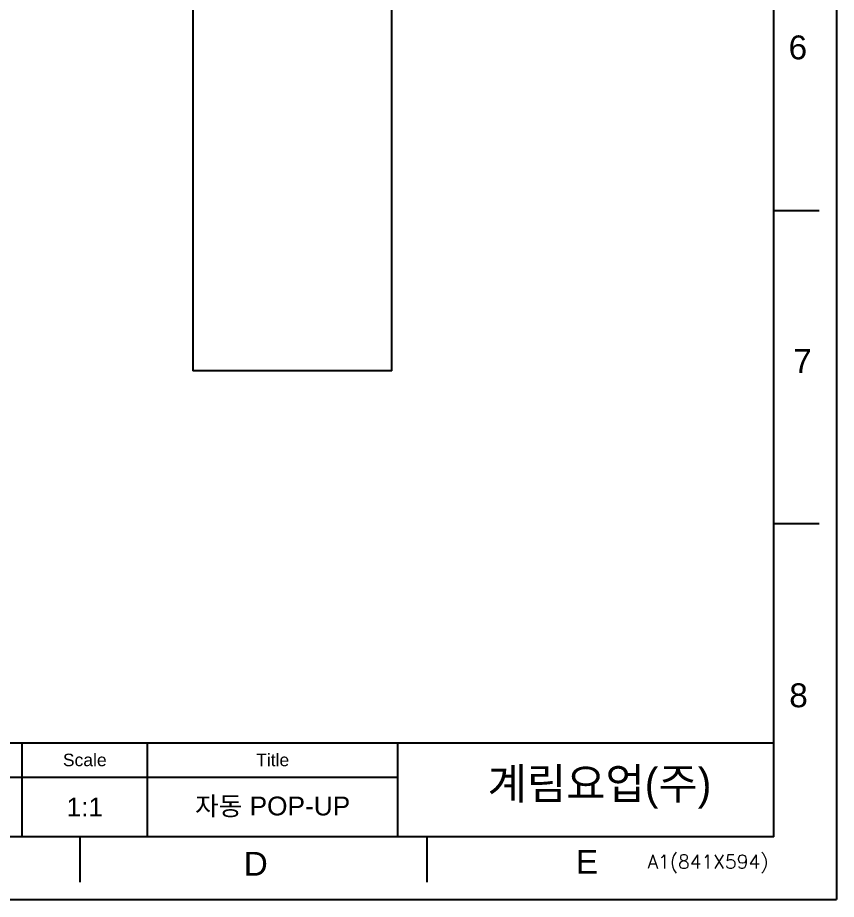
# Model space of a CAD drawing. Header units: millimetres. Extents: x 3306 to 3603, y 698 to 1118.
# Drawn here: x 3472.6 to 3603.3, y 698.5 to 839.3 of the extents above; entities that cross this region are included whole.
import ezdxf

# ---------------------------------------------------------------- set-up
doc = ezdxf.new("R2010")
doc.units = ezdxf.units.MM
doc.layers.add('FORM2', color=7, linetype='Continuous')
doc.layers.add('TEXT', color=2, linetype='Continuous')
doc.styles.add('ROMANS', font='ROMANS.shx', dxfattribs={"height": 2.5})
doc.styles.get("Standard").update_dxf_attribs({"font": 'arial.ttf'})

msp = doc.modelspace()

# ---------------------------------------------------------------- linework, layer by layer
at = {"lineweight": 25}
for p, q in [((3532.31, 782.9), (3532.31, 957.7)), ((3500.51, 957.37), (3500.51, 782.9)), ((3532.31, 782.9), (3500.51, 782.9))]:
    msp.add_line(p, q, dxfattribs=at)
at = {"layer": 'FORM2', "linetype": 'Continuous'}
for p, q in [((3603.28, 1118.49), (3603.28, 698.49)), ((3593.28, 708.49), (3593.28, 1108.49)), ((3593.28, 808.49), (3600.55, 808.49)), ((3593.28, 758.49), (3600.55, 758.49)), ((3322.78, 723.49), (3593.28, 723.49)), ((3473.28, 708.49), (3473.28, 723.49)), ((3493.28, 708.49), (3493.28, 723.49)), ((3533.28, 708.49), (3533.28, 723.49)), ((3393.28, 717.99), (3533.28, 717.99)), ((3593.28, 708.49), (3316.28, 708.49)), ((3482.48, 708.49), (3482.48, 701.22)), ((3537.88, 708.49), (3537.88, 701.22)), ((3306.28, 698.49), (3603.28, 698.49))]:
    msp.add_line(p, q, dxfattribs=at)

# ---------------------------------------------------------------- texts
at = {"layer": 'FORM2', "linetype": 'Continuous', "style": 'ROMANS'}
msp.add_text('A1(841X594)', height=2.1875, dxfattribs=at).set_placement((3573.12, 703.41))
at = {"layer": 'FORM2', "linetype": 'Continuous', "char_height": 3.81, "attachment_point": 5}
for s, width, insert in [('6', 12.5, (3597.13, 834.52)), ('7', 12.5, (3597.88, 784.48)), ('8', 12.5, (3597.24, 731.05)), ('D', 2.5, (3510.58, 704.17)), ('E', 2.5, (3563.48, 704.49))]:
    msp.add_mtext_dynamic_manual_height_columns(s, width=width, gutter_width=3.12, heights=[0], dxfattribs=dict(at, insert=insert))
at = {"layer": 'TEXT', "char_height": 2, "attachment_point": 5}
for s, width, insert in [('Scale', 10, (3483.28, 720.74)), ('Title', 20, (3513.28, 720.74))]:
    msp.add_mtext_dynamic_manual_height_columns(s, width=width, gutter_width=6.25, heights=[0], dxfattribs=dict(at, insert=insert))
at = {"layer": 'TEXT', "linetype": 'Continuous', "insert": (3565.46, 716.23), "char_height": 5, "attachment_point": 5}
msp.add_mtext_dynamic_manual_height_columns('{\\fHYGothic-Medium|b0|i0|c129|p18;계림요업(주)}', width=76.8928, gutter_width=6.25, heights=[0], dxfattribs=at)
at = {"layer": 'TEXT', "color": 2, "linetype": 'Continuous', "char_height": 3, "attachment_point": 5}
for s, width, insert in [('1:1', 10, (3483.28, 713.24)), ('{\\fGulim|b0|i0|c129|p50;자동} POP-UP', 45.6907, (3513.28, 713.24))]:
    msp.add_mtext_dynamic_manual_height_columns(s, width=width, gutter_width=6.25, heights=[0], dxfattribs=dict(at, insert=insert))

doc.saveas('drawing.dxf')
